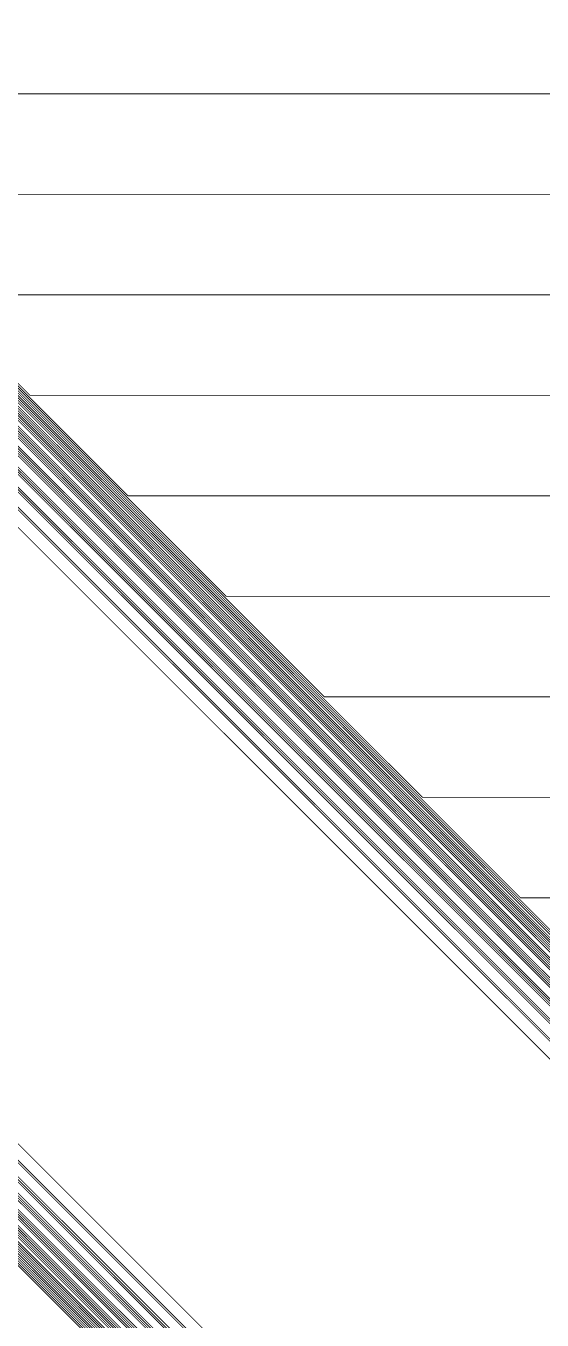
# Model space of a CAD drawing. Header units: inches. Extents: x 0 to 565, y 0 to 565.
# Drawn here: x 332.7 to 364.8, y 201.1 to 281.6 of the extents above; entities that cross this region are included whole.
import ezdxf

# ---------------------------------------------------------------- set-up
doc = ezdxf.new("R2010")
doc.units = ezdxf.units.IN

msp = doc.modelspace()

# ---------------------------------------------------------------- linework, layer by layer
at = {"const_width": 0.05}
for points in [[(310.05, 281.561), (333, 258.611)], [(310.25, 280.911), (351.3, 239.861)], [(310.3, 281.011), (345.2, 246.111)], [(310.35, 281.111), (339.1, 252.361)], [(310, 280.411), (381.8, 208.611)], [(310.05, 280.511), (375.7, 214.861)], [(310.1, 280.611), (369.6, 221.111)], [(310.15, 280.711), (363.5, 227.361)], [(310.2, 280.811), (357.4, 233.611)], [(310, 279.311), (424.45, 164.861)], [(310.05, 279.411), (418.35, 171.111)], [(310.1, 279.511), (412.25, 177.361)], [(310.15, 279.611), (406.15, 183.611)], [(310.2, 279.711), (400.05, 189.861)], [(310.25, 279.811), (393.95, 196.111)], [(310.3, 279.911), (387.85, 202.361)], [(310.15, 278.511), (442.55, 146.111)], [(310.2, 278.611), (436.45, 152.361)], [(310.25, 278.711), (430.35, 158.611)], [(310, 278.211), (460.85, 127.361)], [(310.05, 278.311), (454.75, 133.611)], [(310.1, 278.411), (448.65, 139.861)], [(310, 277.111), (491, 96.111)], [(310.05, 277.211), (484.9, 102.361)], [(310.1, 277.311), (478.8, 108.611)], [(310.15, 277.411), (472.7, 114.861)], [(310.2, 277.511), (466.6, 121.111)], [(314.7, 277.361), (553.514, 277.361)], [(310.05, 276.061), (508.75, 77.361)], [(310.1, 276.161), (502.65, 83.611)], [(310.15, 276.261), (496.55, 89.861)], [(310, 275.961), (514.85, 71.111)], [(310, 274.861), (532.5, 52.361)], [(310.05, 274.961), (526.4, 58.611)], [(310.1, 275.061), (520.3, 64.861)], [(310, 273.761), (543.9, 39.861)], [(310.05, 273.861), (537.8, 46.111)], [(310, 272.661), (549.05, 33.611)], [(320.8, 271.111), (560.764, 271.111)], [(326.9, 264.861), (553.514, 264.861)], [(333, 258.611), (560.764, 258.611)], [(281.922, 254.828), (338.75, 198)], [(282.022, 254.878), (345, 191.9)], [(282.122, 254.928), (351.25, 185.8)], [(282.222, 254.978), (357.5, 179.7)], [(282.644, 254.706), (363.75, 173.6)], [(282.744, 254.756), (370, 167.5)], [(282.844, 254.806), (376.25, 161.4)], [(282.944, 254.856), (382.5, 155.3)], [(283.044, 254.906), (388.75, 149.2)], [(283.144, 254.956), (395, 143.1)], [(283.244, 255), (401.25, 136.994)], [(283.767, 254.733), (407.5, 131)], [(283.867, 254.783), (413.75, 124.9)], [(283.967, 254.833), (420, 118.8)], [(284.067, 254.883), (426.25, 112.7)], [(284.167, 254.933), (432.5, 106.6)], [(284.267, 254.983), (438.75, 100.5)], [(284.889, 254.761), (445, 94.65)], [(284.989, 254.811), (451.25, 88.55)], [(285.089, 254.861), (457.5, 82.45)], [(285.189, 254.911), (463.75, 76.35)], [(285.289, 254.961), (470, 70.25)], [(285.961, 254.839), (476.25, 64.55)], [(286.061, 254.889), (482.5, 58.45)], [(286.161, 254.939), (488.75, 52.35)], [(286.261, 255), (495, 46.261)], [(287.083, 254.867), (501.25, 40.7)], [(287.183, 254.917), (507.5, 34.6)], [(287.283, 255), (513.75, 28.533)], [(288.206, 254.944), (520, 23.15)], [(288.306, 254.994), (526.25, 17.05)], [(289.328, 255), (532.5, 11.828)], [(339.1, 252.361), (553.514, 252.361)], [(345.2, 246.111), (560.764, 246.111)], [(351.3, 239.861), (553.514, 239.861)], [(357.4, 233.611), (560.764, 233.611)], [(363.5, 227.361), (553.514, 227.361)]]:
    msp.add_lwpolyline(points, dxfattribs=at)
at = {"const_width": 0.025}
for points in [[(332.988, 258.611, 1), (333.012, 258.611, 1)], [(332.988, 258.611, 1), (333.012, 258.611, 1)], [(339.088, 252.361, 1), (339.112, 252.361, 1)], [(339.088, 252.361, 1), (339.112, 252.361, 1)], [(345.188, 246.111, 1), (345.212, 246.111, 1)], [(345.188, 246.111, 1), (345.212, 246.111, 1)], [(351.287, 239.861, 1), (351.312, 239.861, 1)], [(351.287, 239.861, 1), (351.312, 239.861, 1)], [(357.387, 233.611, 1), (357.412, 233.611, 1)], [(357.387, 233.611, 1), (357.412, 233.611, 1)], [(363.488, 227.361, 1), (363.512, 227.361, 1)], [(363.488, 227.361, 1), (363.512, 227.361, 1)]]:
    msp.add_lwpolyline(points, format="xyb", close=True, dxfattribs=at)

doc.saveas('drawing.dxf')
